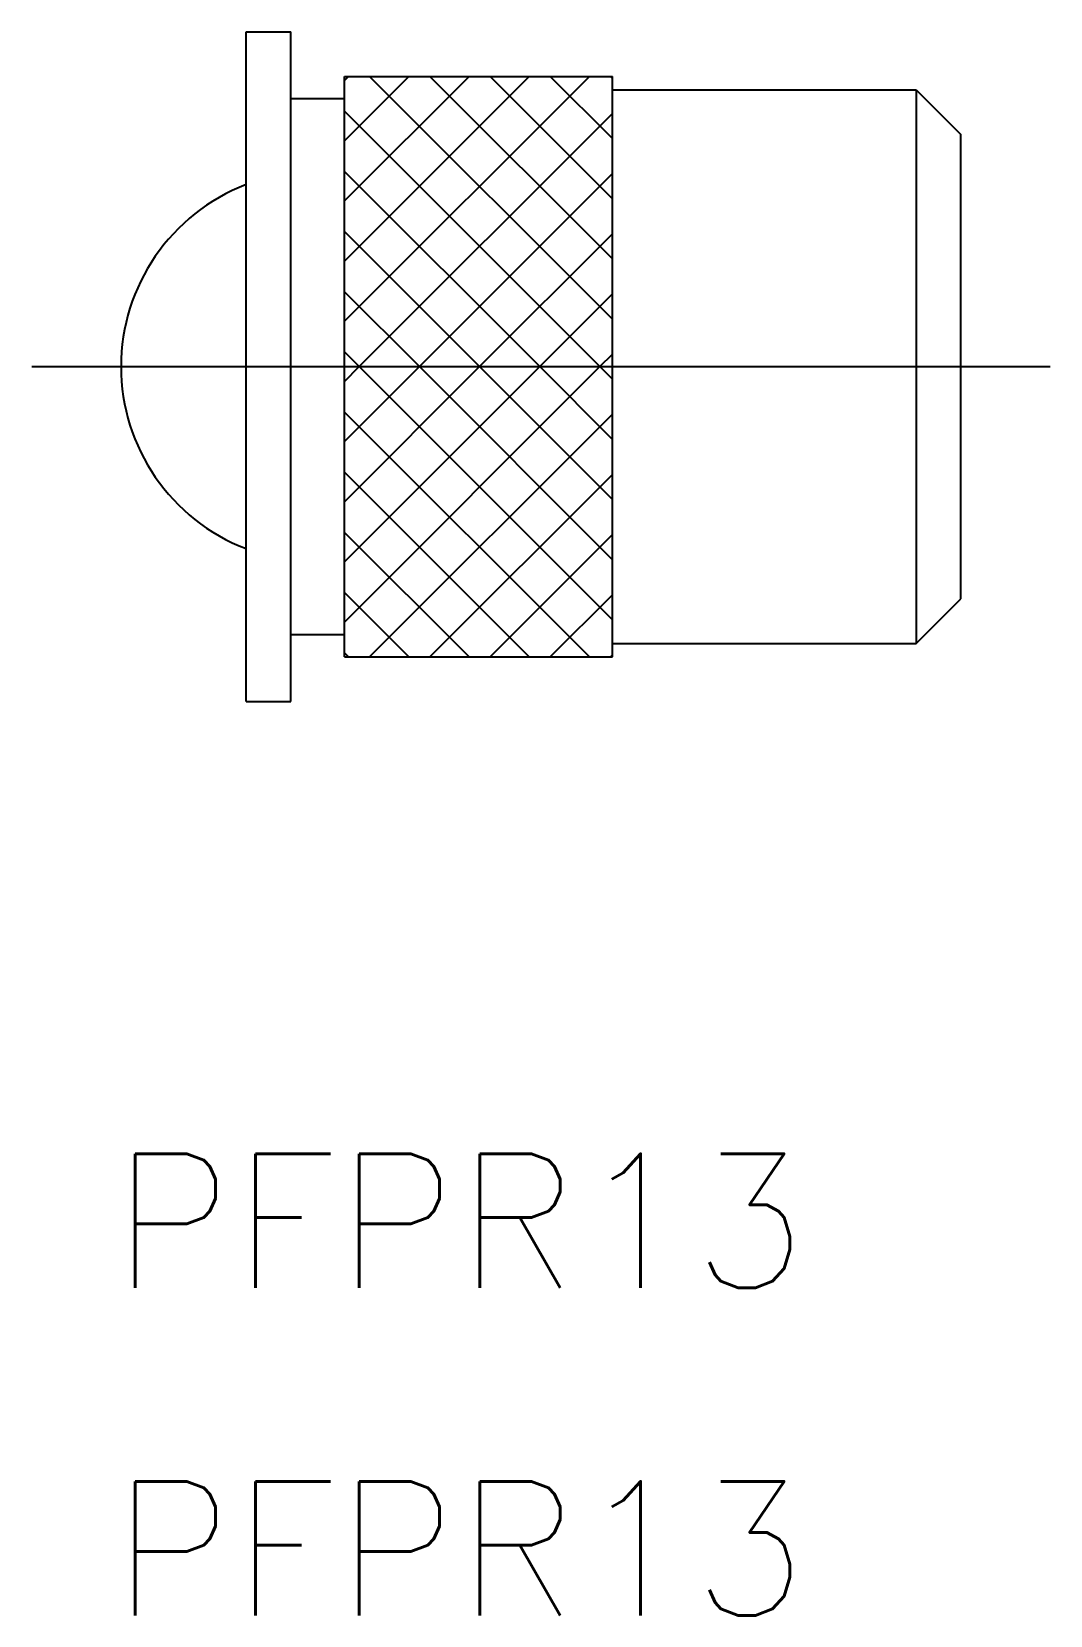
# Model space of a CAD drawing. Extents: x -20.8 to 2, y -28 to 7.5.
import ezdxf

# ---------------------------------------------------------------- set-up
doc = ezdxf.new("R2010")
doc.units = 0
doc.linetypes.add('CENTER', pattern=[50.8, 31.75, -6.35, 6.35, -6.35])
doc.layers.get('0').update_dxf_attribs({"linetype": 'CONTINUOUS'})
doc.layers.add('CENTER', color=1, linetype='CONTINUOUS')
doc.styles.get("Standard").update_dxf_attribs({"font": 'txt.shx', "height": 3, "bigfont": 'bigfont.shx'})

msp = doc.modelspace()

# ---------------------------------------------------------------- linework, layer by layer
at = {"color": 7, "linetype": 'CONTINUOUS'}
for p, q in [((-16, -7.5), (-16, 7.5)), ((-16, 7.5), (-15, 7.5)), ((-15, -7.5), (-15, 7.5)), ((-13.8, -6.5), (-13.8, 6.5)), ((-13.8, 6.5), (-7.8, 6.5)), ((-13.8, 6.406), (-13.706, 6.5)), ((-13.8, 5.059), (-12.359, 6.5)), ((-13.8, 3.711), (-11.011, 6.5)), ((-13.8, 2.364), (-9.664, 6.5)), ((-13.8, 1.017), (-8.317, 6.5)), ((-7.8, 1.065), (-13.235, 6.5)), ((-7.8, 2.412), (-11.888, 6.5)), ((-7.8, 3.759), (-10.541, 6.5)), ((-7.8, 5.106), (-9.194, 6.5)), ((-7.8, 6.453), (-7.847, 6.5)), ((-7.8, -6.5), (-7.8, 6.5)), ((-7.8, 6.2), (-1, 6.2)), ((-1, 6.2), (-1, -6.2)), ((-1, 6.2), (0, 5.2)), ((-15, 6), (-13.8, 6)), ((-8.082, 0), (-13.8, 5.718)), ((-13.47, 0), (-7.8, 5.67)), ((0, -5.2), (0, 5.2)), ((-9.429, 0), (-13.8, 4.371)), ((-12.123, 0), (-7.8, 4.323)), ((-10.776, 0), (-13.8, 3.024)), ((-10.776, 0), (-7.8, 2.976)), ((-12.123, 0), (-13.8, 1.677)), ((-9.429, 0), (-7.8, 1.629)), ((-13.47, 0), (-13.8, 0.33)), ((-8.082, 0), (-7.8, 0.282)), ((-13.8, -0.33), (-13.47, 0)), ((-13.8, -1.677), (-12.123, 0)), ((-13.8, -3.024), (-10.776, 0)), ((-13.8, -4.371), (-9.429, 0)), ((-13.8, -5.718), (-8.082, 0)), ((-7.8, -5.67), (-13.47, 0)), ((-7.8, -4.323), (-12.123, 0)), ((-7.8, -2.976), (-10.776, 0)), ((-7.8, -1.629), (-9.429, 0)), ((-7.8, -0.282), (-8.082, 0)), ((-8.317, -6.5), (-13.8, -1.017)), ((-13.235, -6.5), (-7.8, -1.065)), ((-9.664, -6.5), (-13.8, -2.364)), ((-11.888, -6.5), (-7.8, -2.412)), ((-11.011, -6.5), (-13.8, -3.711)), ((-10.541, -6.5), (-7.8, -3.759)), ((-12.359, -6.5), (-13.8, -5.059)), ((-9.194, -6.5), (-7.8, -5.106)), ((-1, -6.2), (0, -5.2)), ((-15, -6), (-13.8, -6)), ((-7.8, -6.2), (-1, -6.2)), ((-13.706, -6.5), (-13.8, -6.406)), ((-13.8, -6.5), (-7.8, -6.5)), ((-7.847, -6.5), (-7.8, -6.453)), ((-16, -7.5), (-15, -7.5))]:
    msp.add_line(p, q, dxfattribs=at)
msp.add_arc((-14.435, 0), 4.365, 111.0102, 248.9898, dxfattribs=at)
at = {"layer": 'CENTER', "color": 1, "linetype": 'CENTER'}
msp.add_line((-20.8, 0), (2, 0), dxfattribs=at)

# ---------------------------------------------------------------- texts
at = {"color": 7, "linetype": 'CONTINUOUS'}
for p in [(-19.001, -20.623), (-19.001, -27.959)]:
    msp.add_text('PFPR13', height=3, dxfattribs=at).set_placement(p)

doc.saveas('drawing.dxf')
